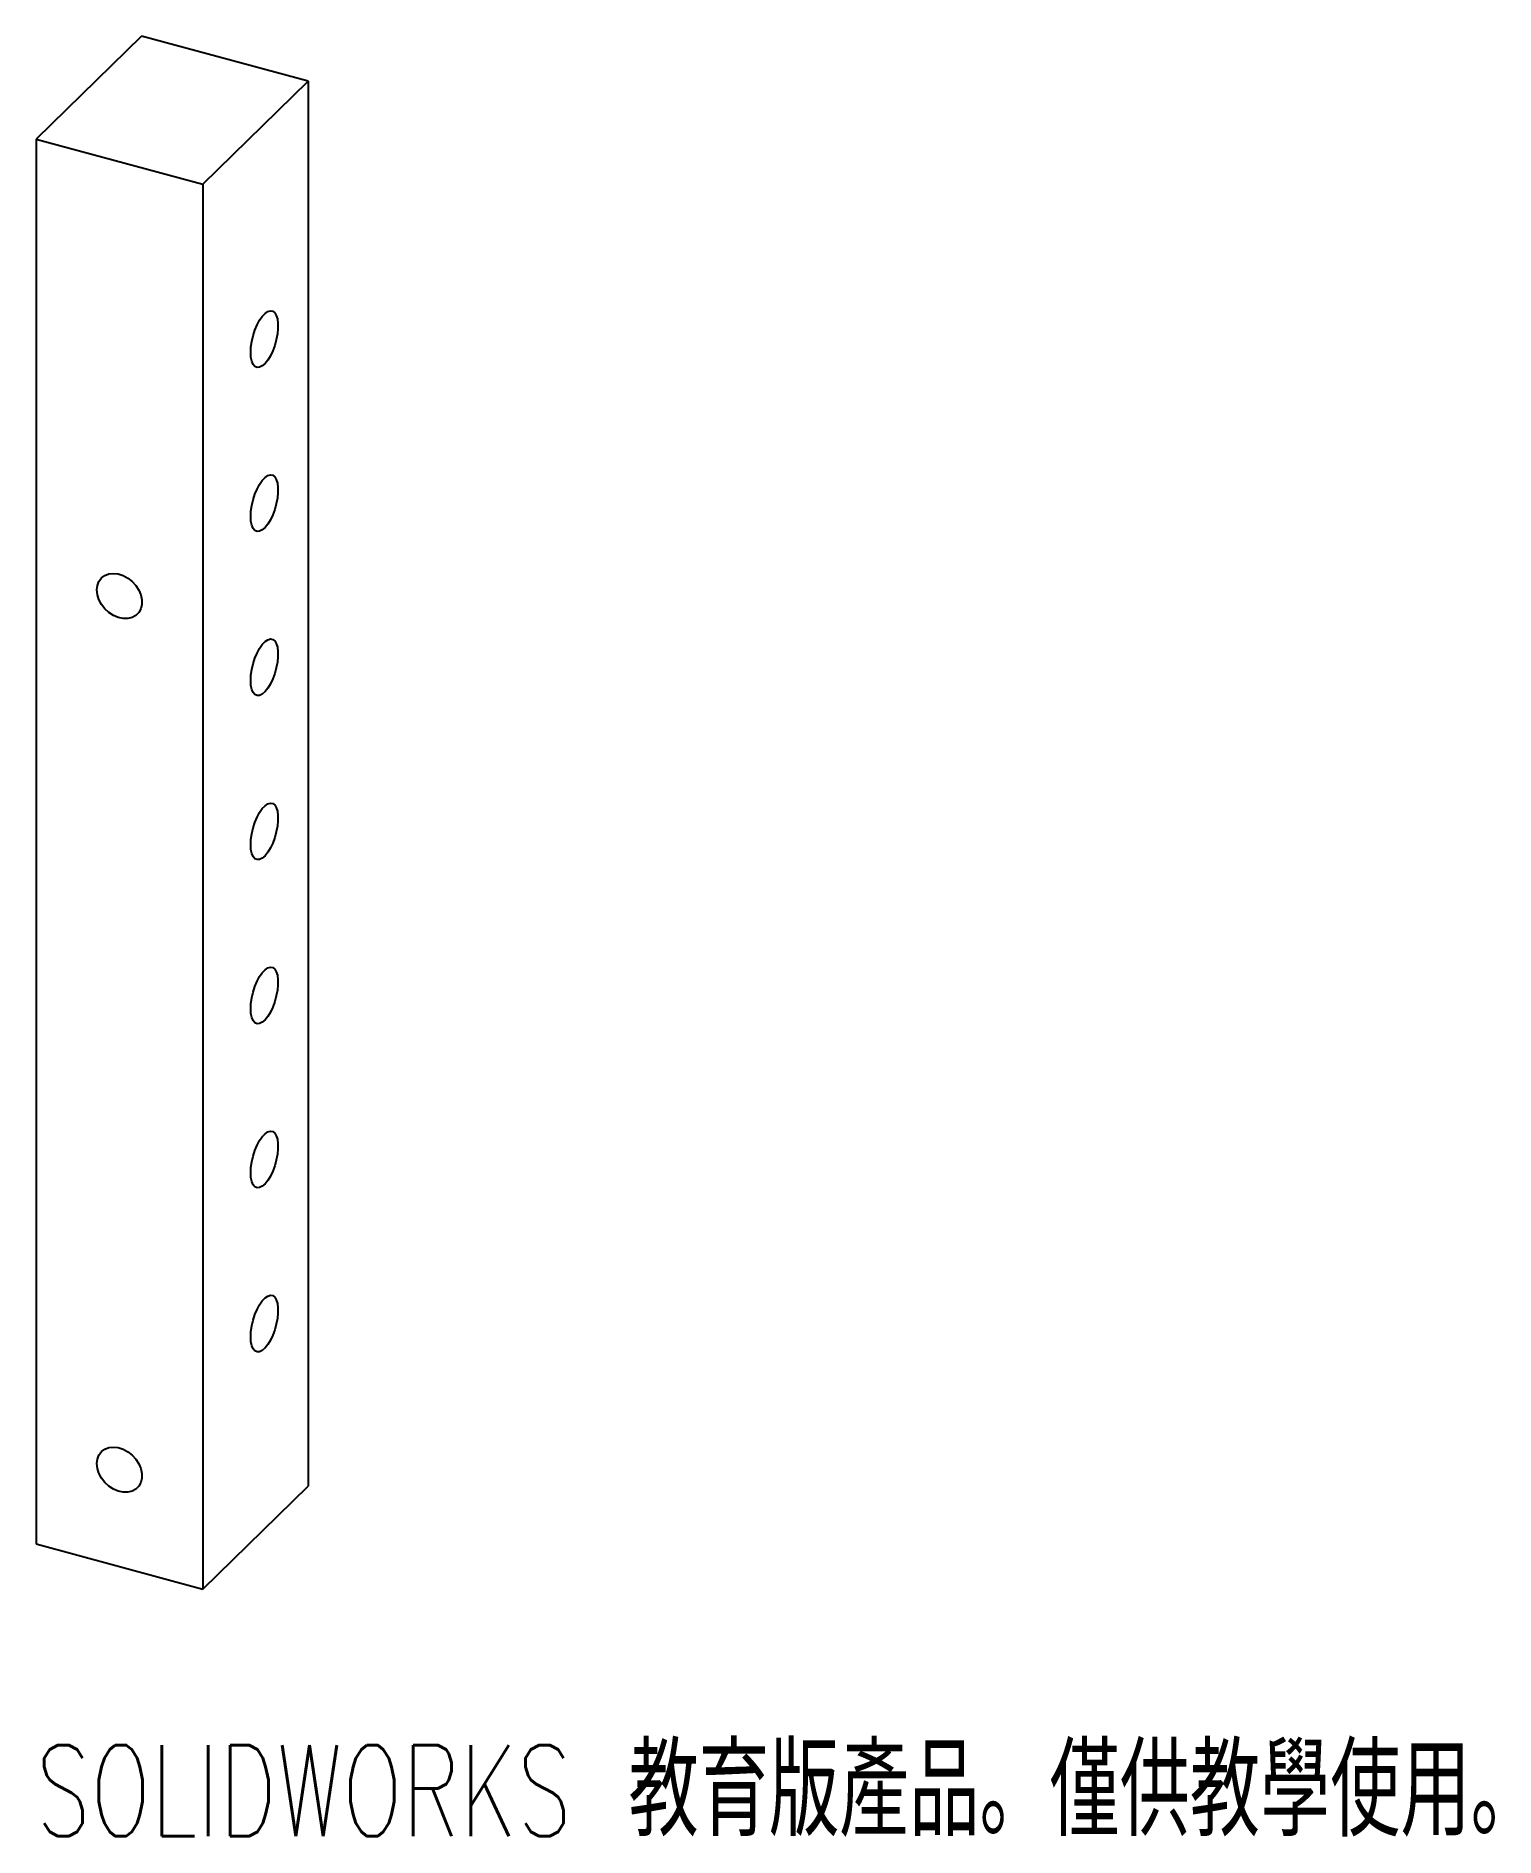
# Paper-space layout '_不等角視圖' of a CAD drawing. Header units: millimetres. Extents: x -7.2 to 70.2, y -17.1 to 78.5.
import ezdxf

# ---------------------------------------------------------------- set-up
doc = ezdxf.new("R2010")
doc.units = ezdxf.units.MM
doc.styles.add('SLDTEXTSTYLE0', font='TXT', dxfattribs={"width": 0.7, "bigfont": 'bigfont'})

psp = doc.layouts.new('_不等角視圖')

# ---------------------------------------------------------------- linework, layer by layer
at = {"color": 7, "linetype": 'Continuous', "lineweight": 25}
for p, q in [((-1.622, 78.508), (-7.222, 73.042)), ((7.222, 76.105), (-1.622, 78.508)), ((1.622, 70.639), (7.222, 76.105)), ((7.222, 76.105), (7.222, 1.531)), ((-7.222, 73.042), (1.622, 70.639)), ((-7.222, 73.042), (-7.222, -1.531)), ((1.622, 70.639), (1.622, -3.935)), ((1.622, -3.935), (7.222, 1.531)), ((-7.222, -1.531), (1.622, -3.935))]:
    psp.add_line(p, q, dxfattribs=at)
at = {"color": 7, "linetype": 'Continuous', "lineweight": 25, "flags": 128}
for points in [[(4.165, 61.712), (4.18, 61.994), (4.224, 62.293), (4.295, 62.598), (4.39, 62.895), (4.506, 63.172), (4.638, 63.419), (4.779, 63.625), (4.925, 63.781), (5.07, 63.882), (5.207, 63.922), (5.332, 63.901), (5.438, 63.819), (5.521, 63.68), (5.579, 63.49), (5.608, 63.255), (5.608, 62.986), (5.579, 62.694), (5.521, 62.391), (5.438, 62.089), (5.332, 61.8), (5.207, 61.536), (5.07, 61.309), (4.925, 61.127), (4.779, 60.998), (4.638, 60.927), (4.506, 60.917), (4.39, 60.969), (4.295, 61.08), (4.224, 61.246), (4.18, 61.459), (4.165, 61.712)], [(4.165, 53.003), (4.18, 53.285), (4.224, 53.585), (4.295, 53.889), (4.39, 54.186), (4.506, 54.464), (4.638, 54.71), (4.779, 54.916), (4.925, 55.072), (5.07, 55.173), (5.207, 55.213), (5.332, 55.192), (5.438, 55.111), (5.521, 54.972), (5.579, 54.781), (5.608, 54.546), (5.608, 54.278), (5.579, 53.985), (5.521, 53.682), (5.438, 53.38), (5.332, 53.091), (5.207, 52.828), (5.07, 52.6), (4.925, 52.418), (4.779, 52.289), (4.638, 52.218), (4.506, 52.209), (4.39, 52.26), (4.295, 52.371), (4.224, 52.537), (4.18, 52.75), (4.165, 53.003)], [(-3.994, 49.107), (-3.966, 49.348), (-3.884, 49.563), (-3.751, 49.741), (-3.573, 49.875), (-3.359, 49.957), (-3.12, 49.985), (-2.865, 49.956), (-2.607, 49.872), (-2.358, 49.738), (-2.13, 49.558), (-1.933, 49.343), (-1.777, 49.101), (-1.669, 48.845), (-1.613, 48.585), (-1.613, 48.335), (-1.669, 48.106), (-1.777, 47.908), (-1.933, 47.751), (-2.13, 47.643), (-2.358, 47.588), (-2.607, 47.588), (-2.865, 47.645), (-3.12, 47.755), (-3.359, 47.912), (-3.573, 48.111), (-3.751, 48.341), (-3.884, 48.591), (-3.966, 48.851), (-3.994, 49.107)], [(4.165, 44.295), (4.18, 44.577), (4.224, 44.876), (4.295, 45.18), (4.39, 45.477), (4.506, 45.755), (4.638, 46.001), (4.779, 46.207), (4.925, 46.363), (5.07, 46.464), (5.207, 46.504), (5.332, 46.484), (5.438, 46.402), (5.521, 46.263), (5.579, 46.072), (5.608, 45.838), (5.608, 45.569), (5.579, 45.277), (5.521, 44.973), (5.438, 44.671), (5.332, 44.382), (5.207, 44.119), (5.07, 43.891), (4.925, 43.71), (4.779, 43.58), (4.638, 43.51), (4.506, 43.5), (4.39, 43.551), (4.295, 43.662), (4.224, 43.828), (4.18, 44.042), (4.165, 44.295)], [(4.165, 35.586), (4.18, 35.868), (4.224, 36.167), (4.295, 36.471), (4.39, 36.768), (4.506, 37.046), (4.638, 37.293), (4.779, 37.498), (4.925, 37.655), (5.07, 37.755), (5.207, 37.796), (5.332, 37.775), (5.438, 37.693), (5.521, 37.554), (5.579, 37.363), (5.608, 37.129), (5.608, 36.86), (5.579, 36.568), (5.521, 36.264), (5.438, 35.962), (5.332, 35.673), (5.207, 35.41), (5.07, 35.183), (4.925, 35.001), (4.779, 34.872), (4.638, 34.801), (4.506, 34.791), (4.39, 34.842), (4.295, 34.953), (4.224, 35.119), (4.18, 35.333), (4.165, 35.586)], [(4.165, 26.877), (4.18, 27.159), (4.224, 27.458), (4.295, 27.763), (4.39, 28.06), (4.506, 28.337), (4.638, 28.584), (4.779, 28.789), (4.925, 28.946), (5.07, 29.046), (5.207, 29.087), (5.332, 29.066), (5.438, 28.984), (5.521, 28.845), (5.579, 28.654), (5.608, 28.42), (5.608, 28.151), (5.579, 27.859), (5.521, 27.556), (5.438, 27.253), (5.332, 26.965), (5.207, 26.701), (5.07, 26.474), (4.925, 26.292), (4.779, 26.163), (4.638, 26.092), (4.506, 26.082), (4.39, 26.134), (4.295, 26.245), (4.224, 26.41), (4.18, 26.624), (4.165, 26.877)], [(4.165, 18.168), (4.18, 18.45), (4.224, 18.749), (4.295, 19.054), (4.39, 19.351), (4.506, 19.628), (4.638, 19.875), (4.779, 20.081), (4.925, 20.237), (5.07, 20.337), (5.207, 20.378), (5.332, 20.357), (5.438, 20.275), (5.521, 20.136), (5.579, 19.946), (5.608, 19.711), (5.608, 19.442), (5.579, 19.15), (5.521, 18.847), (5.438, 18.545), (5.332, 18.256), (5.207, 17.992), (5.07, 17.765), (4.925, 17.583), (4.779, 17.454), (4.638, 17.383), (4.506, 17.373), (4.39, 17.425), (4.295, 17.536), (4.224, 17.701), (4.18, 17.915), (4.165, 18.168)], [(4.165, 9.459), (4.18, 9.741), (4.224, 10.041), (4.295, 10.345), (4.39, 10.642), (4.506, 10.919), (4.638, 11.166), (4.779, 11.372), (4.925, 11.528), (5.07, 11.629), (5.207, 11.669), (5.332, 11.648), (5.438, 11.567), (5.521, 11.428), (5.579, 11.237), (5.608, 11.002), (5.608, 10.733), (5.579, 10.441), (5.521, 10.138), (5.438, 9.836), (5.332, 9.547), (5.207, 9.284), (5.07, 9.056), (4.925, 8.874), (4.779, 8.745), (4.638, 8.674), (4.506, 8.664), (4.39, 8.716), (4.295, 8.827), (4.224, 8.993), (4.18, 9.206), (4.165, 9.459)], [(-3.994, 2.734), (-3.966, 2.976), (-3.884, 3.19), (-3.751, 3.369), (-3.573, 3.502), (-3.359, 3.584), (-3.12, 3.612), (-2.865, 3.583), (-2.607, 3.499), (-2.358, 3.365), (-2.13, 3.186), (-1.933, 2.97), (-1.777, 2.728), (-1.669, 2.472), (-1.613, 2.212), (-1.613, 1.962), (-1.669, 1.733), (-1.777, 1.535), (-1.933, 1.379), (-2.13, 1.27), (-2.358, 1.215), (-2.607, 1.216), (-2.865, 1.272), (-3.12, 1.382), (-3.359, 1.54), (-3.573, 1.738), (-3.751, 1.968), (-3.884, 2.219), (-3.966, 2.478), (-3.994, 2.734)]]:
    psp.add_lwpolyline(points, dxfattribs=at)

# ---------------------------------------------------------------- texts
at = {"color": 7, "linetype": 'Continuous', "insert": (-7.222, -12.205), "char_height": 4.83362, "attachment_point": 1, "style": 'SLDTEXTSTYLE0'}
psp.add_mtext('SOLIDWORKS 教育版產品。僅供教學使用。', dxfattribs=at)

doc.saveas('drawing.dxf')
